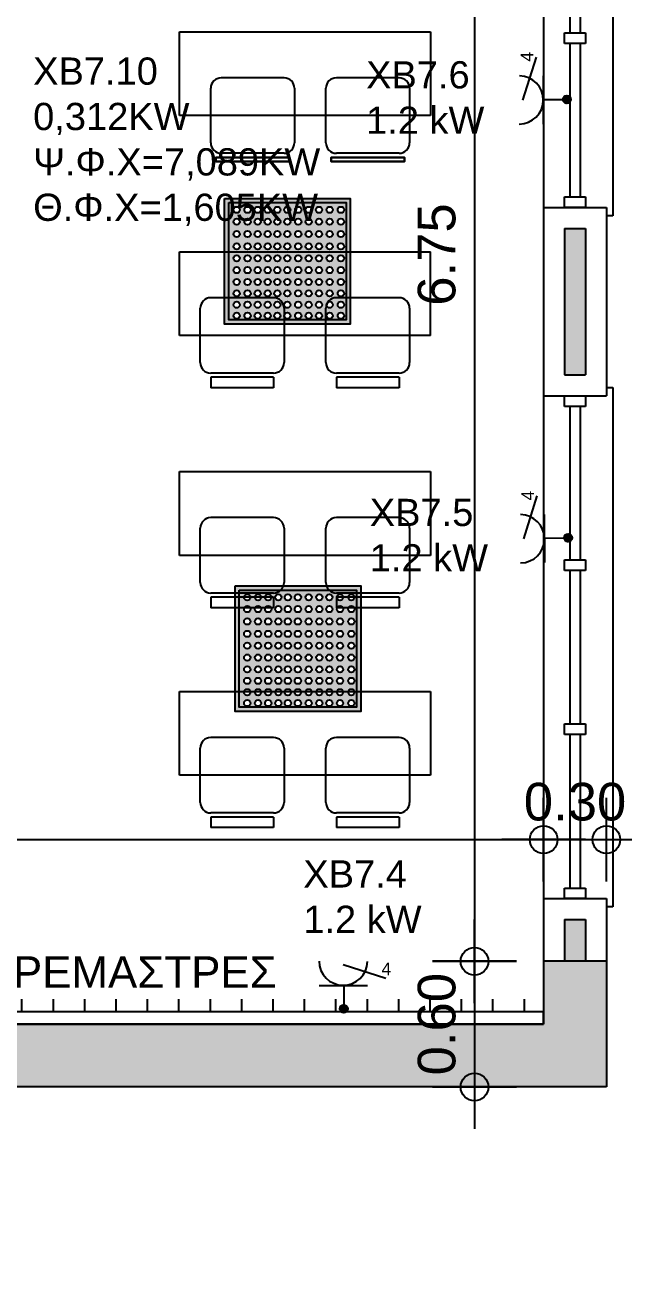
# Model space of a CAD drawing. Header units: metres. Extents: x -11 to 85, y -301 to 135.
# Drawn here: x 45 to 47.86, y -58.82 to -52.82 of the extents above; entities that cross this region are included whole.
import ezdxf

# ---------------------------------------------------------------- set-up
doc = ezdxf.new("R2010")
doc.units = ezdxf.units.M
doc.header["$LTSCALE"] = 0.036
doc.header["$PDMODE"] = 2
for name, color, linetype in [('arxitek borofos', 252, 'Continuous'), ('DIMBLK', 252, 'Continuous'), ('Epipla', 252, 'Continuous'), ('HLEK-SYMBOL', 3, 'Continuous'), ('HLEK_FL001_SYMBOLS', 230, 'Continuous'), ('Parathira', 252, 'Continuous')]:
    doc.layers.add(name, color=color, linetype=linetype)
doc.styles.add('COMU-N', font='arial.ttf')
doc.styles.get("Standard").update_dxf_attribs({"font": 'arial.ttf'})
doc.dimstyles.new('CADWDOT', dxfattribs={"dimscale": 0.1, "dimtxt": 1.8, "dimasz": 0.08, "dimexe": 2, "dimexo": 0, "dimgap": 0.09, "dimtad": 0, "dimrnd": 0.001, "dimzin": 0, "dimdsep": 46, "dimtxsty": 'Standard', "dimblk1": 'ARTDIM', "dimblk2": 'ARTDIM', "dimsah": 1, "dimcen": 0.09, "dimdle": 0.05, "dimse1": 1, "dimse2": 1, "dimadec": 0, "dimazin": 0, "dimtfac": 1, "dimtmove": 0, "dimatfit": 3, "dimldrblk": 'ARTDIM', "dimfxl": 2, "dimtvp": 0.9999, "dimtolj": 1, "dimtzin": 0, "dimarcsym": 0})

# ---------------------------------------------------------------- blocks, each defined once
blk = doc.blocks.new('A$C52D13D70')
at = {"layer": 'Parathira'}
for p, q in [((-0.33, 0.04), (-0.33, -2.44)), ((-0.3, 0.04), (-0.33, 0.04)), ((-0.1, 0), (-0.2, 0)), ((-0.2, 0), (-0.2, -0.05)), ((-0.1, -0.05), (-0.1, 0)), ((0, 0), (0, -2.4)), ((-0.2, -0.05), (-0.1, -0.05)), ((-0.175, -0.05), (-0.175, -0.7833)), ((-0.125, -0.05), (-0.125, -0.7833)), ((-0.1, -0.7833), (-0.2, -0.7833)), ((-0.2, -0.7833), (-0.2, -0.8333)), ((-0.2, -0.8333), (-0.1, -0.8333)), ((-0.175, -0.8333), (-0.175, -1.5667)), ((-0.125, -0.8333), (-0.125, -1.5667)), ((-0.1, -0.8333), (-0.1, -0.7833)), ((-0.1, -1.5667), (-0.2, -1.5667)), ((-0.2, -1.5667), (-0.2, -1.6167)), ((-0.2, -1.6167), (-0.1, -1.6167)), ((-0.175, -1.6167), (-0.175, -2.35)), ((-0.125, -1.6167), (-0.125, -2.35)), ((-0.1, -1.6167), (-0.1, -1.5667)), ((-0.1, -2.35), (-0.2, -2.35)), ((-0.2, -2.35), (-0.2, -2.4)), ((-0.2, -2.4), (-0.1, -2.4)), ((-0.1, -2.4), (-0.1, -2.35)), ((-0.33, -2.44), (-0.3, -2.44))]:
    blk.add_line(p, q, dxfattribs=at)
blk = doc.blocks.new('ARTDIM')
at = {"layer": 'DIMBLK'}
for p, q in [((0, -24.9975), (0, 24.9975)), ((-24.9975, 0), (24.9975, 0))]:
    blk.add_line(p, q, dxfattribs=at)
blk.add_circle((0, 0), 8.25, dxfattribs=at)
blk = doc.blocks.new('*D890')
at = {"layer": 'arxitek borofos', "color": 0, "lineweight": -2}
blk.add_line((40.4317, -56.7118), (47.4657, -56.7118), dxfattribs=at)
at = {"layer": 'Defpoints', "color": 0, "transparency": 16777216}
for p in [(47.4737, -56.7118), (40.4237, -57.593), (47.4737, -57.593)]:
    blk.add_point(p, dxfattribs=at)
at = {"layer": 'arxitek borofos', "color": 0, "lineweight": -2, "xscale": 0.008, "yscale": 0.008, "zscale": 0.008, "rotation": 180}
blk.add_blockref('ARTDIM', (40.4237, -56.7118), dxfattribs=at)
at = {"layer": 'arxitek borofos', "color": 0, "lineweight": -2, "xscale": 0.008, "yscale": 0.008, "zscale": 0.008}
blk.add_blockref('ARTDIM', (47.4737, -56.7118), dxfattribs=at)
at = {"layer": 'arxitek borofos', "color": 0, "insert": (43.9487, -56.5318), "char_height": 0.18, "attachment_point": 5}
blk.add_mtext('\\A1;7.05', dxfattribs=at)
blk = doc.blocks.new('*D891')
at = {"layer": 'arxitek borofos', "color": 0, "lineweight": -2}
blk.add_line((47.4817, -56.7118), (47.7657, -56.7118), dxfattribs=at)
at = {"layer": 'Defpoints', "color": 0, "transparency": 16777216}
for p in [(47.7737, -56.7118), (47.4737, -57.593), (47.7737, -57.593)]:
    blk.add_point(p, dxfattribs=at)
at = {"layer": 'arxitek borofos', "color": 0, "lineweight": -2, "xscale": 0.008, "yscale": 0.008, "zscale": 0.008, "rotation": 180}
blk.add_blockref('ARTDIM', (47.4737, -56.7118), dxfattribs=at)
at = {"layer": 'arxitek borofos', "color": 0, "lineweight": -2, "xscale": 0.008, "yscale": 0.008, "zscale": 0.008}
blk.add_blockref('ARTDIM', (47.7737, -56.7118), dxfattribs=at)
at = {"layer": 'arxitek borofos', "color": 0, "insert": (47.6237, -56.5318), "char_height": 0.18, "attachment_point": 5}
blk.add_mtext('\\A1;0.30', dxfattribs=at)
blk = doc.blocks.new('*D910')
at = {"layer": 'arxitek borofos', "color": 0, "lineweight": -2}
blk.add_line((47.1437, -50.551), (47.1437, -57.285), dxfattribs=at)
at = {"layer": 'Defpoints', "color": 0, "transparency": 16777216}
for p in [(47.4855, -50.543), (47.1437, -57.293), (47.4855, -57.293)]:
    blk.add_point(p, dxfattribs=at)
at = {"layer": 'arxitek borofos', "color": 0, "lineweight": -2, "xscale": 0.008, "yscale": 0.008, "zscale": 0.008}
for p, rotation in [((47.1437, -50.543), 90), ((47.1437, -57.293), 270)]:
    blk.add_blockref('ARTDIM', p, dxfattribs=dict(at, rotation=rotation))
at = {"layer": 'arxitek borofos', "color": 0, "insert": (46.9637, -53.918), "char_height": 0.18, "attachment_point": 5, "rotation": 90}
blk.add_mtext('\\A1;6.75', dxfattribs=at)
blk = doc.blocks.new('*D911')
at = {"layer": 'arxitek borofos', "color": 0, "lineweight": -2}
blk.add_line((47.1437, -57.301), (47.1437, -57.885), dxfattribs=at)
at = {"layer": 'Defpoints', "color": 0, "transparency": 16777216}
for p in [(47.4855, -57.293), (47.1437, -57.893), (47.4855, -57.893)]:
    blk.add_point(p, dxfattribs=at)
at = {"layer": 'arxitek borofos', "color": 0, "lineweight": -2, "xscale": 0.008, "yscale": 0.008, "zscale": 0.008}
for p, rotation in [((47.1437, -57.293), 90), ((47.1437, -57.893), 270)]:
    blk.add_blockref('ARTDIM', p, dxfattribs=dict(at, rotation=rotation))
at = {"layer": 'arxitek borofos', "color": 0, "insert": (46.9637, -57.593), "char_height": 0.18, "attachment_point": 5, "rotation": 90}
blk.add_mtext('\\A1;0.60', dxfattribs=at)
blk = doc.blocks.new('*D963')
at = {"layer": 'arxitek borofos', "color": 0, "lineweight": -2}
blk.add_line((40.1317, -61.2493), (47.7657, -61.2493), dxfattribs=at)
at = {"layer": 'Defpoints', "color": 0, "transparency": 16777216}
for p in [(40.1237, -57.893), (47.7737, -57.893), (47.7737, -61.2493)]:
    blk.add_point(p, dxfattribs=at)
at = {"layer": 'arxitek borofos', "color": 0, "lineweight": -2, "xscale": 0.008, "yscale": 0.008, "zscale": 0.008, "rotation": 180}
blk.add_blockref('ARTDIM', (40.1237, -61.2493), dxfattribs=at)
at = {"layer": 'arxitek borofos', "color": 0, "lineweight": -2, "xscale": 0.008, "yscale": 0.008, "zscale": 0.008}
blk.add_blockref('ARTDIM', (47.7737, -61.2493), dxfattribs=at)
at = {"layer": 'arxitek borofos', "color": 0, "insert": (43.9487, -61.0693), "char_height": 0.18, "attachment_point": 5}
blk.add_mtext('\\A1;7.65', dxfattribs=at)
blk = doc.blocks.new('A$C46BB3189')
at = {"layer": 'Epipla'}
for p, q in [((0.0918, 0.0592), (0.0918, 0.1192)), ((0.2418, 0.0592), (0.2418, 0.1192)), ((0.3918, 0.0592), (0.3918, 0.1192)), ((0.5418, 0.0592), (0.5418, 0.1192)), ((0.6918, 0.0592), (0.6918, 0.1192)), ((0.8418, 0.0592), (0.8418, 0.1192)), ((0.9918, 0.0592), (0.9918, 0.1192)), ((1.1418, 0.0592), (1.1418, 0.1192)), ((1.2918, 0.0592), (1.2918, 0.1192)), ((1.4418, 0.0592), (1.4418, 0.1192)), ((1.5918, 0.0592), (1.5918, 0.1192)), ((1.7418, 0.0592), (1.7418, 0.1192)), ((1.8918, 0.0592), (1.8918, 0.1192)), ((2.0418, 0.0592), (2.0418, 0.1192)), ((2.1918, 0.0592), (2.1918, 0.1192)), ((2.3418, 0.0592), (2.3418, 0.1192)), ((2.4918, 0.0592), (2.4918, 0.1192)), ((2.6418, 0.0592), (2.6418, 0.1192)), ((2.7918, 0.0592), (2.7918, 0.1192)), ((2.9418, 0.0592), (2.9418, 0.1192)), ((0, 0), (0, 0.0592)), ((0, 0.0592), (3.0983, 0.0592)), ((3.0983, 0), (0, 0)), ((3.0983, 0.0592), (3.0983, 0))]:
    blk.add_line(p, q, dxfattribs=at)
blk = doc.blocks.new('gJ6_a14')
at = {"linetype": 'Continuous'}
for p, q in [((-0.1176, 0.1119), (0.113, 0.1119)), ((0, 0.1119), (0, 0))]:
    blk.add_line(p, q, dxfattribs=at)
blk.add_arc((-0.0023, 0.2279), 0.1153, 180, 358.95657, dxfattribs=at)
blk = doc.blocks.new('*X1779')
at = {"color": 0}
for p, q in [((15.598, 2.587), (15.737, 2.727)), ((15.598, 2.622), (15.702, 2.727)), ((15.605, 2.559), (15.765, 2.719)), ((15.617, 2.536), (15.789, 2.707)), ((15.633, 2.516), (15.808, 2.691)), ((15.649, 2.691), (15.658, 2.7)), ((15.662, 2.705), (15.671, 2.714)), ((15.676, 2.718), (15.678, 2.721)), ((15.68, 2.687), (15.689, 2.696)), ((15.693, 2.7), (15.702, 2.709)), ((15.707, 2.714), (15.715, 2.722)), ((15.711, 2.683), (15.72, 2.691)), ((15.72, 2.727), (15.721, 2.728)), ((15.724, 2.696), (15.733, 2.705)), ((15.738, 2.709), (15.746, 2.718)), ((15.751, 2.722), (15.752, 2.724)), ((15.755, 2.691), (15.764, 2.7)), ((15.768, 2.705), (15.777, 2.714)), ((15.786, 2.687), (15.795, 2.696)), ((15.601, 2.607), (15.609, 2.616)), ((15.604, 2.646), (15.605, 2.647)), ((15.605, 2.577), (15.614, 2.585)), ((15.609, 2.652), (15.618, 2.66)), ((15.611, 2.547), (15.618, 2.554)), ((15.614, 2.621), (15.623, 2.63)), ((15.618, 2.59), (15.627, 2.599)), ((15.623, 2.665), (15.631, 2.674)), ((15.623, 2.559), (15.631, 2.568)), ((15.627, 2.634), (15.636, 2.643)), ((15.627, 2.528), (15.636, 2.537)), ((15.631, 2.603), (15.64, 2.612)), ((15.636, 2.678), (15.645, 2.687)), ((15.636, 2.572), (15.645, 2.581)), ((15.64, 2.647), (15.649, 2.656)), ((15.64, 2.541), (15.649, 2.55)), ((15.645, 2.616), (15.654, 2.625)), ((15.645, 2.51), (15.654, 2.519)), ((15.649, 2.585), (15.658, 2.594)), ((15.653, 2.501), (15.824, 2.672)), ((15.654, 2.66), (15.662, 2.669)), ((15.654, 2.554), (15.662, 2.563)), ((15.658, 2.63), (15.667, 2.638)), ((15.658, 2.523), (15.667, 2.532)), ((15.662, 2.599), (15.671, 2.607)), ((15.664, 2.494), (15.671, 2.501)), ((15.667, 2.674), (15.676, 2.683)), ((15.667, 2.568), (15.676, 2.577)), ((15.671, 2.643), (15.68, 2.652)), ((15.671, 2.537), (15.68, 2.546)), ((15.676, 2.489), (15.836, 2.648)), ((15.676, 2.612), (15.685, 2.621)), ((15.676, 2.506), (15.685, 2.515)), ((15.68, 2.581), (15.689, 2.59)), ((15.685, 2.656), (15.693, 2.665)), ((15.685, 2.55), (15.693, 2.559)), ((15.689, 2.625), (15.698, 2.634)), ((15.689, 2.519), (15.698, 2.528)), ((15.693, 2.594), (15.702, 2.603)), ((15.693, 2.488), (15.702, 2.497)), ((15.698, 2.669), (15.707, 2.678)), ((15.698, 2.563), (15.707, 2.572)), ((15.702, 2.638), (15.711, 2.647)), ((15.702, 2.532), (15.711, 2.541)), ((15.705, 2.482), (15.843, 2.62)), ((15.707, 2.607), (15.715, 2.616)), ((15.707, 2.501), (15.715, 2.51)), ((15.711, 2.577), (15.72, 2.585)), ((15.715, 2.652), (15.724, 2.66)), ((15.715, 2.546), (15.724, 2.554)), ((15.72, 2.621), (15.729, 2.63)), ((15.72, 2.515), (15.729, 2.523)), ((15.724, 2.59), (15.733, 2.599)), ((15.724, 2.484), (15.733, 2.493)), ((15.729, 2.665), (15.738, 2.674)), ((15.729, 2.559), (15.738, 2.568)), ((15.733, 2.634), (15.742, 2.643)), ((15.733, 2.528), (15.742, 2.537)), ((15.738, 2.603), (15.746, 2.612)), ((15.738, 2.497), (15.746, 2.506)), ((15.741, 2.482), (15.842, 2.584)), ((15.742, 2.678), (15.751, 2.687)), ((15.742, 2.572), (15.751, 2.581)), ((15.746, 2.647), (15.755, 2.656)), ((15.746, 2.541), (15.755, 2.55)), ((15.751, 2.616), (15.76, 2.625)), ((15.751, 2.51), (15.76, 2.519)), ((15.755, 2.585), (15.764, 2.594)), ((15.76, 2.66), (15.768, 2.669)), ((15.76, 2.554), (15.768, 2.563)), ((15.764, 2.63), (15.773, 2.638)), ((15.764, 2.523), (15.773, 2.532)), ((15.768, 2.599), (15.777, 2.607)), ((15.768, 2.493), (15.777, 2.501)), ((15.773, 2.674), (15.782, 2.683)), ((15.773, 2.568), (15.782, 2.577)), ((15.777, 2.643), (15.786, 2.652)), ((15.777, 2.537), (15.786, 2.546)), ((15.782, 2.612), (15.791, 2.621)), ((15.782, 2.506), (15.791, 2.515)), ((15.786, 2.581), (15.795, 2.59)), ((15.791, 2.656), (15.799, 2.665)), ((15.791, 2.55), (15.799, 2.559)), ((15.795, 2.625), (15.804, 2.634)), ((15.795, 2.519), (15.804, 2.528)), ((15.799, 2.594), (15.808, 2.603)), ((15.804, 2.669), (15.813, 2.678)), ((15.804, 2.563), (15.813, 2.572)), ((15.808, 2.638), (15.817, 2.647)), ((15.808, 2.532), (15.817, 2.541)), ((15.813, 2.607), (15.822, 2.616)), ((15.817, 2.577), (15.826, 2.585)), ((15.822, 2.652), (15.83, 2.66)), ((15.822, 2.546), (15.83, 2.554)), ((15.826, 2.621), (15.835, 2.63)), ((15.83, 2.59), (15.839, 2.599)), ((15.835, 2.559), (15.835, 2.56)), ((15.839, 2.634), (15.84, 2.635)), ((15.844, 2.603), (15.844, 2.603))]:
    blk.add_line(p, q, dxfattribs=at)
blk = doc.blocks.new('GJ6_A78')
at = {"layer": 'HLEK-SYMBOL', "color": 0, "linetype": 'Continuous'}
blk.add_circle((0, 0), 0.0989, dxfattribs=at)
at = {"layer": 'HLEK-SYMBOL', "color": 0, "xscale": 0.8, "yscale": 0.8, "zscale": 0.8}
blk.add_blockref('*X1779', (-12.576, -2.084), dxfattribs=at)
blk = doc.blocks.new('priza')
at = {"layer": 'HLEK_FL001_SYMBOLS', "rotation": 180}
blk.add_blockref('gJ6_a14', (87.4, -100.4952), dxfattribs=at)
at = {"layer": 'HLEK_FL001_SYMBOLS', "xscale": 0.1951472641207488, "yscale": 0.1951472641207488, "zscale": 0.1951472641207488}
blk.add_blockref('GJ6_A78', (87.4, -100.4953), dxfattribs=at)
blk = doc.blocks.new('priza tetrapli')
at = {"layer": 'HLEK_FL001_SYMBOLS', "ltscale": 5}
blk.add_line((444.1264, -18.901), (444.3314, -18.9664), dxfattribs=at)
at = {"layer": 'HLEK_FL001_SYMBOLS', "rotation": 180}
blk.add_blockref('priza', (531.5297, -119.6074), dxfattribs=at)
at = {"layer": 'HLEK_FL001_SYMBOLS', "ltscale": 5}
blk.add_text('4', height=0.06, dxfattribs=at).set_placement((444.3099, -18.9515))
blk = doc.blocks.new('led 46W tetragono')
at = {"layer": 'HLEK_FL001_SYMBOLS'}
h = blk.add_hatch(color=256, dxfattribs=at)
h.dxf.hatch_style = 1
h.paths.add_polyline_path([(104.7283, -8.1225), (104.7283, -8.7225), (105.3283, -8.7225), (105.3283, -8.1225)])
h.paths.add_polyline_path([(105.3083, -8.1425), (105.3083, -8.7025), (104.7483, -8.7025), (104.7483, -8.1425)], flags=16)
h.paths.add_polyline_path([(104.9493, -8.1771, -1), (104.9193, -8.1771, -1)], flags=0)
h.paths.add_polyline_path([(104.9954, -8.1771, -1), (104.9654, -8.1771, -1)], flags=0)
h.paths.add_polyline_path([(104.9014, -8.1771, -1), (104.8714, -8.1771, -1)], flags=0)
h.paths.add_polyline_path([(105.0432, -8.1771, -1), (105.0133, -8.1771, -1)], flags=0)
h.paths.add_polyline_path([(104.9493, -8.2338, -1), (104.9193, -8.2338, -1)], flags=0)
h.paths.add_polyline_path([(104.9954, -8.2338, -1), (104.9654, -8.2338, -1)], flags=0)
h.paths.add_polyline_path([(104.9014, -8.2338, -1), (104.8714, -8.2338, -1)], flags=0)
h.paths.add_polyline_path([(104.8526, -8.1771, -1), (104.8227, -8.1771, -1)], flags=0)
h.paths.add_polyline_path([(105.0432, -8.2338, -1), (105.0133, -8.2338, -1)], flags=0)
h.paths.add_polyline_path([(105.0946, -8.1771, -1), (105.0647, -8.1771, -1)], flags=0)
h.paths.add_polyline_path([(104.8526, -8.2338, -1), (104.8227, -8.2338, -1)], flags=0)
h.paths.add_polyline_path([(105.0946, -8.2338, -1), (105.0647, -8.2338, -1)], flags=0)
h.paths.add_polyline_path([(104.9493, -8.2927, -1), (104.9193, -8.2927, -1)], flags=0)
h.paths.add_polyline_path([(104.9954, -8.2927, -1), (104.9654, -8.2927, -1)], flags=0)
h.paths.add_polyline_path([(104.8012, -8.1771, -1), (104.7713, -8.1771, -1)], flags=0)
h.paths.add_polyline_path([(104.9014, -8.2927, -1), (104.8714, -8.2927, -1)], flags=0)
h.paths.add_polyline_path([(105.0432, -8.2927, -1), (105.0133, -8.2927, -1)], flags=0)
h.paths.add_polyline_path([(105.1452, -8.1771, -1), (105.1152, -8.1771, -1)], flags=0)
h.paths.add_polyline_path([(104.8012, -8.2338, -1), (104.7713, -8.2338, -1)], flags=0)
h.paths.add_polyline_path([(104.8526, -8.2927, -1), (104.8227, -8.2927, -1)], flags=0)
h.paths.add_polyline_path([(105.1452, -8.2338, -1), (105.1152, -8.2338, -1)], flags=0)
h.paths.add_polyline_path([(105.0946, -8.2927, -1), (105.0647, -8.2927, -1)], flags=0)
h.paths.add_polyline_path([(104.9493, -8.3517, -1), (104.9193, -8.3517, -1)], flags=0)
h.paths.add_polyline_path([(104.9954, -8.3517, -1), (104.9654, -8.3517, -1)], flags=0)
h.paths.add_polyline_path([(105.1939, -8.1771, -1), (105.164, -8.1771, -1)], flags=0)
h.paths.add_polyline_path([(104.9014, -8.3517, -1), (104.8714, -8.3517, -1)], flags=0)
h.paths.add_polyline_path([(105.0432, -8.3517, -1), (105.0133, -8.3517, -1)], flags=0)
h.paths.add_polyline_path([(104.8012, -8.2927, -1), (104.7713, -8.2927, -1)], flags=0)
h.paths.add_polyline_path([(105.1452, -8.2927, -1), (105.1152, -8.2927, -1)], flags=0)
h.paths.add_polyline_path([(105.1939, -8.2338, -1), (105.164, -8.2338, -1)], flags=0)
h.paths.add_polyline_path([(104.8526, -8.3517, -1), (104.8227, -8.3517, -1)], flags=0)
h.paths.add_polyline_path([(105.0946, -8.3517, -1), (105.0647, -8.3517, -1)], flags=0)
h.paths.add_polyline_path([(105.1939, -8.2927, -1), (105.164, -8.2927, -1)], flags=0)
h.paths.add_polyline_path([(105.2445, -8.1771, -1), (105.2145, -8.1771, -1)], flags=0)
h.paths.add_polyline_path([(104.8012, -8.3517, -1), (104.7713, -8.3517, -1)], flags=0)
h.paths.add_polyline_path([(104.9493, -8.4083, -1), (104.9193, -8.4083, -1)], flags=0)
h.paths.add_polyline_path([(104.9954, -8.4083, -1), (104.9654, -8.4083, -1)], flags=0)
h.paths.add_polyline_path([(105.1452, -8.3517, -1), (105.1152, -8.3517, -1)], flags=0)
h.paths.add_polyline_path([(104.9014, -8.4083, -1), (104.8714, -8.4083, -1)], flags=0)
h.paths.add_polyline_path([(105.0432, -8.4083, -1), (105.0133, -8.4083, -1)], flags=0)
h.paths.add_polyline_path([(105.2445, -8.2338, -1), (105.2145, -8.2338, -1)], flags=0)
h.paths.add_polyline_path([(104.8526, -8.4083, -1), (104.8227, -8.4083, -1)], flags=0)
h.paths.add_polyline_path([(105.0946, -8.4083, -1), (105.0647, -8.4083, -1)], flags=0)
h.paths.add_polyline_path([(105.1939, -8.3517, -1), (105.164, -8.3517, -1)], flags=0)
h.paths.add_polyline_path([(105.2445, -8.2927, -1), (105.2145, -8.2927, -1)], flags=0)
h.paths.add_polyline_path([(104.8012, -8.4083, -1), (104.7713, -8.4083, -1)], flags=0)
h.paths.add_polyline_path([(105.1452, -8.4083, -1), (105.1152, -8.4083, -1)], flags=0)
h.paths.add_polyline_path([(105.2985, -8.1771, -1), (105.2686, -8.1771, -1)], flags=0)
h.paths.add_polyline_path([(104.9493, -8.465, -1), (104.9193, -8.465, -1)], flags=0)
h.paths.add_polyline_path([(104.9954, -8.465, -1), (104.9654, -8.465, -1)], flags=0)
h.paths.add_polyline_path([(104.9014, -8.465, -1), (104.8714, -8.465, -1)], flags=0)
h.paths.add_polyline_path([(105.0432, -8.465, -1), (105.0133, -8.465, -1)], flags=0)
h.paths.add_polyline_path([(105.2985, -8.2338, -1), (105.2686, -8.2338, -1)], flags=0)
h.paths.add_polyline_path([(105.2445, -8.3517, -1), (105.2145, -8.3517, -1)], flags=0)
h.paths.add_polyline_path([(104.8526, -8.465, -1), (104.8227, -8.465, -1)], flags=0)
h.paths.add_polyline_path([(105.1939, -8.4083, -1), (105.164, -8.4083, -1)], flags=0)
h.paths.add_polyline_path([(105.0946, -8.465, -1), (105.0647, -8.465, -1)], flags=0)
h.paths.add_polyline_path([(105.2985, -8.2927, -1), (105.2686, -8.2927, -1)], flags=0)
h.paths.add_polyline_path([(104.8012, -8.465, -1), (104.7713, -8.465, -1)], flags=0)
h.paths.add_polyline_path([(105.1452, -8.465, -1), (105.1152, -8.465, -1)], flags=0)
h.paths.add_polyline_path([(105.2445, -8.4083, -1), (105.2145, -8.4083, -1)], flags=0)
h.paths.add_polyline_path([(104.9493, -8.5217, -1), (104.9193, -8.5217, -1)], flags=0)
h.paths.add_polyline_path([(104.9954, -8.5217, -1), (104.9654, -8.5217, -1)], flags=0)
h.paths.add_polyline_path([(105.2985, -8.3517, -1), (105.2686, -8.3517, -1)], flags=0)
h.paths.add_polyline_path([(104.9014, -8.5217, -1), (104.8714, -8.5217, -1)], flags=0)
h.paths.add_polyline_path([(105.0432, -8.5217, -1), (105.0133, -8.5217, -1)], flags=0)
h.paths.add_polyline_path([(105.1939, -8.465, -1), (105.164, -8.465, -1)], flags=0)
h.paths.add_polyline_path([(104.8526, -8.5217, -1), (104.8227, -8.5217, -1)], flags=0)
h.paths.add_polyline_path([(105.0946, -8.5217, -1), (105.0647, -8.5217, -1)], flags=0)
h.paths.add_polyline_path([(104.8012, -8.5217, -1), (104.7713, -8.5217, -1)], flags=0)
h.paths.add_polyline_path([(105.1452, -8.5217, -1), (105.1152, -8.5217, -1)], flags=0)
h.paths.add_polyline_path([(105.2985, -8.4083, -1), (105.2686, -8.4083, -1)], flags=0)
h.paths.add_polyline_path([(105.2445, -8.465, -1), (105.2145, -8.465, -1)], flags=0)
h.paths.add_polyline_path([(104.9493, -8.5761, -1), (104.9193, -8.5761, -1)], flags=0)
h.paths.add_polyline_path([(104.9954, -8.5761, -1), (104.9654, -8.5761, -1)], flags=0)
h.paths.add_polyline_path([(105.1939, -8.5217, -1), (105.164, -8.5217, -1)], flags=0)
h.paths.add_polyline_path([(104.9014, -8.5761, -1), (104.8714, -8.5761, -1)], flags=0)
h.paths.add_polyline_path([(105.0432, -8.5761, -1), (105.0133, -8.5761, -1)], flags=0)
h.paths.add_polyline_path([(104.8526, -8.5761, -1), (104.8227, -8.5761, -1)], flags=0)
h.paths.add_polyline_path([(105.0946, -8.5761, -1), (105.0647, -8.5761, -1)], flags=0)
h.paths.add_polyline_path([(105.2985, -8.465, -1), (105.2686, -8.465, -1)], flags=0)
h.paths.add_polyline_path([(104.8012, -8.5761, -1), (104.7713, -8.5761, -1)], flags=0)
h.paths.add_polyline_path([(105.2445, -8.5217, -1), (105.2145, -8.5217, -1)], flags=0)
h.paths.add_polyline_path([(105.1452, -8.5761, -1), (105.1152, -8.5761, -1)], flags=0)
h.paths.add_polyline_path([(105.1939, -8.5761, -1), (105.164, -8.5761, -1)], flags=0)
h.paths.add_polyline_path([(104.9493, -8.6305, -1), (104.9193, -8.6305, -1)], flags=0)
h.paths.add_polyline_path([(104.9954, -8.6305, -1), (104.9654, -8.6305, -1)], flags=0)
h.paths.add_polyline_path([(104.9014, -8.6305, -1), (104.8714, -8.6305, -1)], flags=0)
h.paths.add_polyline_path([(105.0432, -8.6305, -1), (105.0133, -8.6305, -1)], flags=0)
h.paths.add_polyline_path([(105.2985, -8.5217, -1), (105.2686, -8.5217, -1)], flags=0)
h.paths.add_polyline_path([(104.8526, -8.6305, -1), (104.8227, -8.6305, -1)], flags=0)
h.paths.add_polyline_path([(105.0946, -8.6305, -1), (105.0647, -8.6305, -1)], flags=0)
h.paths.add_polyline_path([(105.2445, -8.5761, -1), (105.2145, -8.5761, -1)], flags=0)
h.paths.add_polyline_path([(104.8012, -8.6305, -1), (104.7713, -8.6305, -1)], flags=0)
h.paths.add_polyline_path([(105.1452, -8.6305, -1), (105.1152, -8.6305, -1)], flags=0)
h.paths.add_polyline_path([(105.1939, -8.6305, -1), (105.164, -8.6305, -1)], flags=0)
h.paths.add_polyline_path([(104.9493, -8.6826, -1), (104.9193, -8.6826, -1)], flags=0)
h.paths.add_polyline_path([(104.9954, -8.6826, -1), (104.9654, -8.6826, -1)], flags=0)
h.paths.add_polyline_path([(105.2985, -8.5761, -1), (105.2686, -8.5761, -1)], flags=0)
h.paths.add_polyline_path([(104.9014, -8.6826, -1), (104.8714, -8.6826, -1)], flags=0)
h.paths.add_polyline_path([(105.0432, -8.6826, -1), (105.0133, -8.6826, -1)], flags=0)
h.paths.add_polyline_path([(104.8526, -8.6826, -1), (104.8227, -8.6826, -1)], flags=0)
h.paths.add_polyline_path([(105.0946, -8.6826, -1), (105.0647, -8.6826, -1)], flags=0)
h.paths.add_polyline_path([(105.2445, -8.6305, -1), (105.2145, -8.6305, -1)], flags=0)
h.paths.add_polyline_path([(104.8012, -8.6826, -1), (104.7713, -8.6826, -1)], flags=0)
h.paths.add_polyline_path([(105.1452, -8.6826, -1), (105.1152, -8.6826, -1)], flags=0)
h.paths.add_polyline_path([(105.1939, -8.6826, -1), (105.164, -8.6826, -1)], flags=0)
h.paths.add_polyline_path([(105.2985, -8.6305, -1), (105.2686, -8.6305, -1)], flags=0)
h.paths.add_polyline_path([(105.2445, -8.6826, -1), (105.2145, -8.6826, -1)], flags=0)
h.paths.add_polyline_path([(105.2985, -8.6826, -1), (105.2686, -8.6826, -1)], flags=0)
h = blk.add_hatch(color=181, dxfattribs=at)
h.dxf.hatch_style = 1
h.paths.add_polyline_path([(104.7483, -8.1425), (104.7483, -8.7025), (105.3083, -8.7025), (105.3083, -8.1425)])
h.paths.add_polyline_path([(104.9954, -8.3517, -1), (104.9654, -8.3517, -1)], flags=16)
h.paths.add_polyline_path([(105.0432, -8.3517, -1), (105.0133, -8.3517, -1)], flags=16)
h.paths.add_polyline_path([(104.9654, -8.2927, -1), (104.9954, -8.2927, -1)], flags=16)
h.paths.add_polyline_path([(105.0133, -8.2927, -1), (105.0432, -8.2927, -1)], flags=16)
h.paths.add_polyline_path([(104.9493, -8.3517, -1), (104.9193, -8.3517, -1)], flags=16)
h.paths.add_polyline_path([(104.9193, -8.2927, -1), (104.9493, -8.2927, -1)], flags=16)
h.paths.add_polyline_path([(105.0946, -8.3517, -1), (105.0647, -8.3517, -1)], flags=16)
h.paths.add_polyline_path([(105.0647, -8.2927, -1), (105.0946, -8.2927, -1)], flags=16)
h.paths.add_polyline_path([(104.9954, -8.4083, -1), (104.9654, -8.4083, -1)], flags=16)
h.paths.add_polyline_path([(105.0432, -8.4083, -1), (105.0133, -8.4083, -1)], flags=16)
h.paths.add_polyline_path([(104.9654, -8.2338, -1), (104.9954, -8.2338, -1)], flags=16)
h.paths.add_polyline_path([(105.0133, -8.2338, -1), (105.0432, -8.2338, -1)], flags=16)
h.paths.add_polyline_path([(104.9493, -8.4083, -1), (104.9193, -8.4083, -1)], flags=16)
h.paths.add_polyline_path([(105.0946, -8.4083, -1), (105.0647, -8.4083, -1)], flags=16)
h.paths.add_polyline_path([(104.9193, -8.2338, -1), (104.9493, -8.2338, -1)], flags=16)
h.paths.add_polyline_path([(105.0647, -8.2338, -1), (105.0946, -8.2338, -1)], flags=16)
h.paths.add_polyline_path([(104.9014, -8.3517, -1), (104.8714, -8.3517, -1)], flags=16)
h.paths.add_polyline_path([(104.8714, -8.2927, -1), (104.9014, -8.2927, -1)], flags=16)
h.paths.add_polyline_path([(105.1452, -8.3517, -1), (105.1152, -8.3517, -1)], flags=16)
h.paths.add_polyline_path([(105.1152, -8.2927, -1), (105.1452, -8.2927, -1)], flags=16)
h.paths.add_polyline_path([(104.9954, -8.465, -1), (104.9654, -8.465, -1)], flags=16)
h.paths.add_polyline_path([(105.0432, -8.465, -1), (105.0133, -8.465, -1)], flags=16)
h.paths.add_polyline_path([(104.9014, -8.4083, -1), (104.8714, -8.4083, -1)], flags=16)
h.paths.add_polyline_path([(104.8714, -8.2338, -1), (104.9014, -8.2338, -1)], flags=16)
h.paths.add_polyline_path([(104.9654, -8.1771, -1), (104.9954, -8.1771, -1)], flags=16)
h.paths.add_polyline_path([(105.0133, -8.1771, -1), (105.0432, -8.1771, -1)], flags=16)
h.paths.add_polyline_path([(105.1452, -8.4083, -1), (105.1152, -8.4083, -1)], flags=16)
h.paths.add_polyline_path([(104.9493, -8.465, -1), (104.9193, -8.465, -1)], flags=16)
h.paths.add_polyline_path([(105.1152, -8.2338, -1), (105.1452, -8.2338, -1)], flags=16)
h.paths.add_polyline_path([(105.0946, -8.465, -1), (105.0647, -8.465, -1)], flags=16)
h.paths.add_polyline_path([(104.9193, -8.1771, -1), (104.9493, -8.1771, -1)], flags=16)
h.paths.add_polyline_path([(105.0647, -8.1771, -1), (105.0946, -8.1771, -1)], flags=16)
h.paths.add_polyline_path([(104.8526, -8.3517, -1), (104.8227, -8.3517, -1)], flags=16)
h.paths.add_polyline_path([(104.8227, -8.2927, -1), (104.8526, -8.2927, -1)], flags=16)
h.paths.add_polyline_path([(105.1939, -8.3517, -1), (105.164, -8.3517, -1)], flags=16)
h.paths.add_polyline_path([(105.164, -8.2927, -1), (105.1939, -8.2927, -1)], flags=16)
h.paths.add_polyline_path([(104.9014, -8.465, -1), (104.8714, -8.465, -1)], flags=16)
h.paths.add_polyline_path([(104.8526, -8.4083, -1), (104.8227, -8.4083, -1)], flags=16)
h.paths.add_polyline_path([(105.1452, -8.465, -1), (105.1152, -8.465, -1)], flags=16)
h.paths.add_polyline_path([(104.8714, -8.1771, -1), (104.9014, -8.1771, -1)], flags=16)
h.paths.add_polyline_path([(104.8227, -8.2338, -1), (104.8526, -8.2338, -1)], flags=16)
h.paths.add_polyline_path([(105.1939, -8.4083, -1), (105.164, -8.4083, -1)], flags=16)
h.paths.add_polyline_path([(105.1152, -8.1771, -1), (105.1452, -8.1771, -1)], flags=16)
h.paths.add_polyline_path([(104.9954, -8.5217, -1), (104.9654, -8.5217, -1)], flags=16)
h.paths.add_polyline_path([(105.0432, -8.5217, -1), (105.0133, -8.5217, -1)], flags=16)
h.paths.add_polyline_path([(105.164, -8.2338, -1), (105.1939, -8.2338, -1)], flags=16)
h.paths.add_polyline_path([(104.9493, -8.5217, -1), (104.9193, -8.5217, -1)], flags=16)
h.paths.add_polyline_path([(105.0946, -8.5217, -1), (105.0647, -8.5217, -1)], flags=16)
h.paths.add_polyline_path([(104.8526, -8.465, -1), (104.8227, -8.465, -1)], flags=16)
h.paths.add_polyline_path([(104.8012, -8.3517, -1), (104.7713, -8.3517, -1)], flags=16)
h.paths.add_polyline_path([(104.7713, -8.2927, -1), (104.8012, -8.2927, -1)], flags=16)
h.paths.add_polyline_path([(104.8227, -8.1771, -1), (104.8526, -8.1771, -1)], flags=16)
h.paths.add_polyline_path([(105.1939, -8.465, -1), (105.164, -8.465, -1)], flags=16)
h.paths.add_polyline_path([(105.2445, -8.3517, -1), (105.2145, -8.3517, -1)], flags=16)
h.paths.add_polyline_path([(104.9014, -8.5217, -1), (104.8714, -8.5217, -1)], flags=16)
h.paths.add_polyline_path([(105.2145, -8.2927, -1), (105.2445, -8.2927, -1)], flags=16)
h.paths.add_polyline_path([(105.164, -8.1771, -1), (105.1939, -8.1771, -1)], flags=16)
h.paths.add_polyline_path([(104.8012, -8.4083, -1), (104.7713, -8.4083, -1)], flags=16)
h.paths.add_polyline_path([(105.1452, -8.5217, -1), (105.1152, -8.5217, -1)], flags=16)
h.paths.add_polyline_path([(104.7713, -8.2338, -1), (104.8012, -8.2338, -1)], flags=16)
h.paths.add_polyline_path([(105.2445, -8.4083, -1), (105.2145, -8.4083, -1)], flags=16)
h.paths.add_polyline_path([(105.2145, -8.2338, -1), (105.2445, -8.2338, -1)], flags=16)
h.paths.add_polyline_path([(104.9954, -8.5761, -1), (104.9654, -8.5761, -1)], flags=16)
h.paths.add_polyline_path([(105.0432, -8.5761, -1), (105.0133, -8.5761, -1)], flags=16)
h.paths.add_polyline_path([(104.8526, -8.5217, -1), (104.8227, -8.5217, -1)], flags=16)
h.paths.add_polyline_path([(104.8012, -8.465, -1), (104.7713, -8.465, -1)], flags=16)
h.paths.add_polyline_path([(104.9493, -8.5761, -1), (104.9193, -8.5761, -1)], flags=16)
h.paths.add_polyline_path([(105.0946, -8.5761, -1), (105.0647, -8.5761, -1)], flags=16)
h.paths.add_polyline_path([(105.1939, -8.5217, -1), (105.164, -8.5217, -1)], flags=16)
h.paths.add_polyline_path([(104.7713, -8.1771, -1), (104.8012, -8.1771, -1)], flags=16)
h.paths.add_polyline_path([(105.2445, -8.465, -1), (105.2145, -8.465, -1)], flags=16)
h.paths.add_polyline_path([(105.2145, -8.1771, -1), (105.2445, -8.1771, -1)], flags=16)
h.paths.add_polyline_path([(104.9014, -8.5761, -1), (104.8714, -8.5761, -1)], flags=16)
h.paths.add_polyline_path([(105.1452, -8.5761, -1), (105.1152, -8.5761, -1)], flags=16)
h.paths.add_polyline_path([(105.2985, -8.3517, -1), (105.2686, -8.3517, -1)], flags=16)
h.paths.add_polyline_path([(105.2686, -8.2927, -1), (105.2985, -8.2927, -1)], flags=16)
h.paths.add_polyline_path([(105.2985, -8.4083, -1), (105.2686, -8.4083, -1)], flags=16)
h.paths.add_polyline_path([(104.8012, -8.5217, -1), (104.7713, -8.5217, -1)], flags=16)
h.paths.add_polyline_path([(105.2686, -8.2338, -1), (105.2985, -8.2338, -1)], flags=16)
h.paths.add_polyline_path([(105.2445, -8.5217, -1), (105.2145, -8.5217, -1)], flags=16)
h.paths.add_polyline_path([(104.8526, -8.5761, -1), (104.8227, -8.5761, -1)], flags=16)
h.paths.add_polyline_path([(104.9954, -8.6305, -1), (104.9654, -8.6305, -1)], flags=16)
h.paths.add_polyline_path([(105.1939, -8.5761, -1), (105.164, -8.5761, -1)], flags=16)
h.paths.add_polyline_path([(105.0432, -8.6305, -1), (105.0133, -8.6305, -1)], flags=16)
h.paths.add_polyline_path([(104.9493, -8.6305, -1), (104.9193, -8.6305, -1)], flags=16)
h.paths.add_polyline_path([(105.2985, -8.465, -1), (105.2686, -8.465, -1)], flags=16)
h.paths.add_polyline_path([(105.0946, -8.6305, -1), (105.0647, -8.6305, -1)], flags=16)
h.paths.add_polyline_path([(105.2686, -8.1771, -1), (105.2985, -8.1771, -1)], flags=16)
h.paths.add_polyline_path([(104.9014, -8.6305, -1), (104.8714, -8.6305, -1)], flags=16)
h.paths.add_polyline_path([(105.1452, -8.6305, -1), (105.1152, -8.6305, -1)], flags=16)
h.paths.add_polyline_path([(104.8012, -8.5761, -1), (104.7713, -8.5761, -1)], flags=16)
h.paths.add_polyline_path([(105.2445, -8.5761, -1), (105.2145, -8.5761, -1)], flags=16)
h.paths.add_polyline_path([(105.2985, -8.5217, -1), (105.2686, -8.5217, -1)], flags=16)
h.paths.add_polyline_path([(104.8526, -8.6305, -1), (104.8227, -8.6305, -1)], flags=16)
h.paths.add_polyline_path([(105.1939, -8.6305, -1), (105.164, -8.6305, -1)], flags=16)
h.paths.add_polyline_path([(104.9954, -8.6826, -1), (104.9654, -8.6826, -1)], flags=16)
h.paths.add_polyline_path([(105.0432, -8.6826, -1), (105.0133, -8.6826, -1)], flags=16)
h.paths.add_polyline_path([(104.9493, -8.6826, -1), (104.9193, -8.6826, -1)], flags=16)
h.paths.add_polyline_path([(105.0946, -8.6826, -1), (105.0647, -8.6826, -1)], flags=16)
h.paths.add_polyline_path([(104.8012, -8.6305, -1), (104.7713, -8.6305, -1)], flags=16)
h.paths.add_polyline_path([(104.9014, -8.6826, -1), (104.8714, -8.6826, -1)], flags=16)
h.paths.add_polyline_path([(105.2985, -8.5761, -1), (105.2686, -8.5761, -1)], flags=16)
h.paths.add_polyline_path([(105.1452, -8.6826, -1), (105.1152, -8.6826, -1)], flags=16)
h.paths.add_polyline_path([(105.2445, -8.6305, -1), (105.2145, -8.6305, -1)], flags=16)
h.paths.add_polyline_path([(104.8526, -8.6826, -1), (104.8227, -8.6826, -1)], flags=16)
h.paths.add_polyline_path([(105.1939, -8.6826, -1), (105.164, -8.6826, -1)], flags=16)
h.paths.add_polyline_path([(105.2985, -8.6305, -1), (105.2686, -8.6305, -1)], flags=16)
h.paths.add_polyline_path([(104.8012, -8.6826, -1), (104.7713, -8.6826, -1)], flags=16)
h.paths.add_polyline_path([(105.2445, -8.6826, -1), (105.2145, -8.6826, -1)], flags=16)
h.paths.add_polyline_path([(105.2985, -8.6826, -1), (105.2686, -8.6826, -1)], flags=16)
for points in [[(104.7283, -8.1225), (105.3283, -8.1225), (105.3283, -8.7225), (104.7283, -8.7225)], [(104.7483, -8.1425), (105.3083, -8.1425), (105.3083, -8.7025), (104.7483, -8.7025)]]:
    blk.add_lwpolyline(points, close=True, dxfattribs=at)
for centre in [(104.7862, -8.1771), (104.7862, -8.2338), (104.8377, -8.1771), (104.8377, -8.2338), (104.8864, -8.1771), (104.8864, -8.2338), (104.9343, -8.1771), (104.9343, -8.2338), (104.9804, -8.1771), (104.9804, -8.2338), (105.0282, -8.1771), (105.0282, -8.2338), (105.0797, -8.1771), (105.0797, -8.2338), (105.1302, -8.1771), (105.1302, -8.2338), (105.1789, -8.1771), (105.1789, -8.2338), (105.2295, -8.1771), (105.2295, -8.2338), (105.2835, -8.1771), (105.2835, -8.2338), (104.7862, -8.2927), (104.8377, -8.2927), (104.8864, -8.2927), (104.9343, -8.2927), (104.9804, -8.2927), (105.0282, -8.2927), (105.0797, -8.2927), (105.1302, -8.2927), (105.1789, -8.2927), (105.2295, -8.2927), (105.2835, -8.2927), (104.7862, -8.3517), (104.8377, -8.3517), (104.8864, -8.3517), (104.9343, -8.3517), (104.9804, -8.3517), (105.0282, -8.3517), (105.0797, -8.3517), (105.1302, -8.3517), (105.1789, -8.3517), (105.2295, -8.3517), (105.2835, -8.3517), (104.7862, -8.4083), (104.8377, -8.4083), (104.8864, -8.4083), (104.9343, -8.4083), (104.9804, -8.4083), (105.0282, -8.4083), (105.0797, -8.4083), (105.1302, -8.4083), (105.1789, -8.4083), (105.2295, -8.4083), (105.2835, -8.4083), (104.7862, -8.465), (104.8377, -8.465), (104.8864, -8.465), (104.9343, -8.465), (104.9804, -8.465), (105.0282, -8.465), (105.0797, -8.465), (105.1302, -8.465), (105.1789, -8.465), (105.2295, -8.465), (105.2835, -8.465), (104.7862, -8.5217), (104.8377, -8.5217), (104.8864, -8.5217), (104.9343, -8.5217), (104.9804, -8.5217), (105.0282, -8.5217), (105.0797, -8.5217), (105.1302, -8.5217), (105.1789, -8.5217), (105.2295, -8.5217), (105.2835, -8.5217), (104.7862, -8.5761), (104.8377, -8.5761), (104.8864, -8.5761), (104.9343, -8.5761), (104.9804, -8.5761), (105.0282, -8.5761), (105.0797, -8.5761), (105.1302, -8.5761), (105.1789, -8.5761), (105.2295, -8.5761), (105.2835, -8.5761), (104.7862, -8.6305), (104.8377, -8.6305), (104.8864, -8.6305), (104.9343, -8.6305), (104.9804, -8.6305), (105.0282, -8.6305), (105.0797, -8.6305), (105.1302, -8.6305), (105.1789, -8.6305), (105.2295, -8.6305), (105.2835, -8.6305), (104.7862, -8.6826), (104.8377, -8.6826), (104.8864, -8.6826), (104.9343, -8.6826), (104.9804, -8.6826), (105.0282, -8.6826), (105.0797, -8.6826), (105.1302, -8.6826), (105.1789, -8.6826), (105.2295, -8.6826), (105.2835, -8.6826)]:
    blk.add_circle(centre, 0.015, dxfattribs=at)

msp = doc.modelspace()

# ---------------------------------------------------------------- hatches: boundary and pattern name
at = {"layer": 'arxitek borofos'}
for points in [[(47.6737, -53.793), (47.5737, -53.793), (47.5737, -54.493), (47.6737, -54.493)], [(47.6737, -57.093), (47.5737, -57.093), (47.5737, -57.293), (47.6737, -57.293)], [(47.7737, -57.893), (47.7737, -57.293), (47.4737, -57.293), (47.4737, -57.593), (43.8737, -57.593), (43.8737, -57.293), (43.5737, -57.293), (43.5737, -57.893)]]:
    msp.add_hatch(color=256, dxfattribs=at).paths.add_polyline_path(points)

# ---------------------------------------------------------------- linework, layer by layer
for p, q in [((45.7336, -52.8544), (46.9336, -52.8544)), ((45.7336, -53.2544), (45.7336, -52.8544)), ((46.9336, -52.8544), (46.9336, -53.2544)), ((46.2336, -53.0744), (45.9336, -53.0744)), ((46.7836, -53.0744), (46.4836, -53.0744)), ((45.8836, -53.3844), (45.8836, -53.1244)), ((46.2836, -53.1244), (46.2836, -53.3844)), ((46.4336, -53.3844), (46.4336, -53.1244)), ((46.8336, -53.1244), (46.8336, -53.3844)), ((46.9336, -53.2544), (45.7336, -53.2544)), ((46.2336, -53.4344), (45.9336, -53.4344)), ((46.2336, -53.4544), (45.9336, -53.4544)), ((46.7836, -53.4344), (46.4836, -53.4344)), ((46.7836, -53.4544), (46.4836, -53.4544)), ((47.4737, -53.693), (47.4737, -54.593)), ((47.4737, -53.693), (47.7737, -53.693)), ((47.7737, -53.693), (47.7737, -54.593)), ((47.5737, -53.793), (47.6737, -53.793)), ((47.5737, -53.793), (47.5737, -54.493)), ((47.6737, -53.793), (47.6737, -54.493)), ((45.7336, -53.9044), (46.9336, -53.9044)), ((45.7336, -54.3044), (45.7336, -53.9044)), ((46.9336, -54.3044), (46.9336, -53.9044)), ((46.1836, -54.1244), (45.8836, -54.1244)), ((46.7836, -54.1244), (46.4836, -54.1244)), ((45.8336, -54.4344), (45.8336, -54.1744)), ((46.2336, -54.1744), (46.2336, -54.4344)), ((46.4336, -54.4344), (46.4336, -54.1744)), ((46.8336, -54.1744), (46.8336, -54.4344)), ((46.9336, -54.3044), (45.7336, -54.3044)), ((46.1836, -54.4844), (45.8836, -54.4844)), ((46.7836, -54.4844), (46.4836, -54.4844)), ((46.1836, -54.5044), (45.8836, -54.5044)), ((45.8836, -54.5044), (45.8836, -54.5544)), ((46.1836, -54.5044), (46.1836, -54.5544)), ((46.7836, -54.5044), (46.4836, -54.5044)), ((46.4836, -54.5044), (46.4836, -54.5544)), ((46.7836, -54.5044), (46.7836, -54.5544)), ((47.5737, -54.493), (47.6737, -54.493)), ((46.1836, -54.5544), (45.8836, -54.5544)), ((46.7836, -54.5544), (46.4836, -54.5544)), ((47.4737, -54.593), (47.7737, -54.593)), ((45.7336, -54.9544), (46.9336, -54.9544)), ((45.7336, -55.3544), (45.7336, -54.9544)), ((46.9336, -54.9544), (46.9336, -55.3544)), ((46.1836, -55.1744), (45.8836, -55.1744)), ((46.7836, -55.1744), (46.4836, -55.1744)), ((45.8336, -55.4844), (45.8336, -55.2244)), ((46.2336, -55.2244), (46.2336, -55.4844)), ((46.4336, -55.4844), (46.4336, -55.2244)), ((46.8336, -55.2244), (46.8336, -55.4844)), ((46.9336, -55.3544), (45.7336, -55.3544)), ((46.1836, -55.5344), (45.8836, -55.5344)), ((46.1836, -55.5544), (45.8836, -55.5544)), ((45.8836, -55.5544), (45.8836, -55.6044)), ((46.1836, -55.5544), (46.1836, -55.6044)), ((46.7836, -55.5344), (46.4836, -55.5344)), ((46.7836, -55.5544), (46.4836, -55.5544)), ((46.4836, -55.5544), (46.4836, -55.6044)), ((46.7836, -55.5544), (46.7836, -55.6044)), ((46.1836, -55.6044), (45.8836, -55.6044)), ((46.7836, -55.6044), (46.4836, -55.6044)), ((45.7336, -56.0044), (46.9336, -56.0044)), ((45.7336, -56.4044), (45.7336, -56.0044)), ((46.9336, -56.0044), (46.9336, -56.4044)), ((46.1836, -56.2244), (45.8836, -56.2244)), ((46.7836, -56.2244), (46.4836, -56.2244)), ((45.8336, -56.5344), (45.8336, -56.2744)), ((46.2336, -56.2744), (46.2336, -56.5344)), ((46.4336, -56.5344), (46.4336, -56.2744)), ((46.8336, -56.2744), (46.8336, -56.5344)), ((46.9336, -56.4044), (45.7336, -56.4044)), ((46.1836, -56.5844), (45.8836, -56.5844)), ((46.7836, -56.5844), (46.4836, -56.5844)), ((46.1836, -56.6044), (45.8836, -56.6044)), ((45.8836, -56.6044), (45.8836, -56.6544)), ((46.1836, -56.6044), (46.1836, -56.6544)), ((46.7836, -56.6044), (46.4836, -56.6044)), ((46.4836, -56.6044), (46.4836, -56.6544)), ((46.7836, -56.6044), (46.7836, -56.6544)), ((46.1836, -56.6544), (45.8836, -56.6544)), ((46.7836, -56.6544), (46.4836, -56.6544)), ((47.4737, -56.993), (47.7737, -56.993)), ((47.4737, -56.993), (47.4737, -57.293)), ((47.7737, -56.993), (47.7737, -57.293)), ((47.5737, -57.093), (47.6737, -57.093)), ((47.5737, -57.093), (47.5737, -57.293)), ((47.6737, -57.093), (47.6737, -57.293)), ((47.7737, -57.293), (47.4737, -57.293)), ((47.4737, -57.293), (47.4737, -57.593)), ((47.7737, -57.293), (47.7737, -57.893)), ((47.4737, -57.593), (43.8737, -57.593)), ((47.7737, -57.893), (43.5737, -57.893))]:
    msp.add_line(p, q, dxfattribs=at)
for centre, start, end in [((45.9336, -53.1244), 90, 180), ((46.2336, -53.1244), 0, 90), ((46.4836, -53.1244), 90, 180), ((46.7836, -53.1244), 0, 90), ((45.9336, -53.3844), 180, 270), ((46.2336, -53.3844), 270, 0), ((46.4836, -53.3844), 180, 270), ((46.7836, -53.3844), 270, 0), ((45.8836, -54.1744), 90, 180), ((46.1836, -54.1744), 0, 90), ((46.4836, -54.1744), 90, 180), ((46.7836, -54.1744), 0, 90), ((45.8836, -54.4344), 180, 270), ((46.1836, -54.4344), 270, 0), ((46.4836, -54.4344), 180, 270), ((46.7836, -54.4344), 270, 0), ((45.8836, -55.2244), 90, 180), ((46.1836, -55.2244), 0, 90), ((46.4836, -55.2244), 90, 180), ((46.7836, -55.2244), 0, 90), ((45.8836, -55.4844), 180, 270), ((46.1836, -55.4844), 270, 0), ((46.4836, -55.4844), 180, 270), ((46.7836, -55.4844), 270, 0), ((45.8836, -56.2744), 90, 180), ((46.1836, -56.2744), 0, 90), ((46.4836, -56.2744), 90, 180), ((46.7836, -56.2744), 0, 90), ((45.8836, -56.5344), 180, 270), ((46.1836, -56.5344), 270, 0), ((46.4836, -56.5344), 180, 270), ((46.7836, -56.5344), 270, 0)]:
    msp.add_arc(centre, 0.05, start, end, dxfattribs=at)
for points in [[(45.9086, -53.4744, 0.8), (45.9086, -53.4544, 0.8), (45.9086, -53.4544, 0.62), (45.9086, -53.4744, 0.62)], [(46.2586, -53.4544, 0.8), (46.2586, -53.4544, 0.62), (45.9086, -53.4544, 0.62), (45.9086, -53.4544, 0.8)], [(46.2586, -53.4544, 0.62), (46.2586, -53.4744, 0.62), (45.9086, -53.4744, 0.62), (45.9086, -53.4544, 0.62)], [(46.2586, -53.4744, 0.8), (46.2586, -53.4544, 0.8), (45.9086, -53.4544, 0.8), (45.9086, -53.4744, 0.8)], [(46.2586, -53.4744, 0.8), (46.2586, -53.4544, 0.8), (46.2586, -53.4544, 0.62), (46.2586, -53.4744, 0.62)], [(46.4586, -53.4744, 0.8), (46.4586, -53.4544, 0.8), (46.4586, -53.4544, 0.62), (46.4586, -53.4744, 0.62)], [(46.8086, -53.4544, 0.8), (46.8086, -53.4544, 0.62), (46.4586, -53.4544, 0.62), (46.4586, -53.4544, 0.8)], [(46.8086, -53.4544, 0.62), (46.8086, -53.4744, 0.62), (46.4586, -53.4744, 0.62), (46.4586, -53.4544, 0.62)], [(46.8086, -53.4744, 0.8), (46.8086, -53.4544, 0.8), (46.4586, -53.4544, 0.8), (46.4586, -53.4744, 0.8)], [(46.8086, -53.4744, 0.8), (46.8086, -53.4544, 0.8), (46.8086, -53.4544, 0.62), (46.8086, -53.4744, 0.62)], [(46.2586, -53.4744, 0.62), (46.2586, -53.4744, 0.8), (45.9086, -53.4744, 0.8), (45.9086, -53.4744, 0.62)], [(46.8086, -53.4744, 0.62), (46.8086, -53.4744, 0.8), (46.4586, -53.4744, 0.8), (46.4586, -53.4744, 0.62)]]:
    msp.add_3dface(points, dxfattribs=at)

# ---------------------------------------------------------------- block references
at = {"layer": 'arxitek borofos', "xscale": -1}
for name, p in [('A$C52D13D70', (47.4737, -51.293)), ('A$C52D13D70', (47.4737, -54.593)), ('A$C46BB3189', (47.4737, -57.593))]:
    msp.add_blockref(name, p, dxfattribs=at)
at = {"layer": 'HLEK_FL001_SYMBOLS'}
for p, rotation in [((28.4727, -497.3072), 90), ((32.9745, -499.571), 90.57991115278543)]:
    msp.add_blockref('priza tetrapli', p, dxfattribs=dict(at, rotation=rotation))
for name, p in [('led 46W tetragono', (-58.7783, -45.5275)), ('led 46W tetragono', (-58.7283, -47.3775)), ('priza tetrapli', (-397.6108, -38.4077))]:
    msp.add_blockref(name, p, dxfattribs=at)

# ---------------------------------------------------------------- texts
at = {"layer": 'arxitek borofos', "linetype": 'Continuous'}
msp.add_text('ΚΡΕΜΑΣΤΡΕΣ', height=0.15, dxfattribs=at).set_placement((44.7991, -57.4192))
at = {"layer": 'HLEK_FL001_SYMBOLS', "char_height": 0.13, "attachment_point": 1, "style": 'COMU-N'}
for s, width, insert in [('XB7.10\\P0,312KW\\PΨ.Φ.Χ=7,089KW\\PΘ.Φ.Χ=1,605ΚW', 1.75, (45.0353, -52.9772)), ('{\\fArial|b0|i0|c161|p34;ΧΒ7.}6{\\fArial|b0|i0|c161|p34;\\P1.2 }kW', 1.033614, (46.6258, -52.995)), ('{\\fArial|b0|i0|c161|p34;ΧΒ7.}5{\\fArial|b0|i0|c161|p34;\\P1.2 }kW', 1.033614, (46.6433, -55.0846)), ('{\\fArial|b0|i0|c161|p34;ΧΒ7.}4{\\fArial|b0|i0|c161|p34;\\P1.2 }kW', 1.033614, (46.3258, -56.8106))]:
    msp.add_mtext_dynamic_manual_height_columns(s, width=width, gutter_width=0.65, heights=[0], dxfattribs=dict(at, insert=insert))

# ---------------------------------------------------------------- dimensions: what is measured, and where the dimension line sits
at = {"layer": 'arxitek borofos'}
for base, p1, p2, picture, middle in [((47.1437, -57.293), (47.4855, -50.543), (47.4855, -57.293), '*D910', (46.9637, -53.918)), ((47.1437, -57.893), (47.4855, -57.293), (47.4855, -57.893), '*D911', (46.9637, -57.593))]:
    dim = msp.add_linear_dim(base=base, p1=p1, p2=p2, angle=90, dimstyle='CADWDOT', dxfattribs=at)
    dim.commit()
    dim.dimension.update_dxf_attribs({"geometry": picture, "text_midpoint": middle})
for base, p1, p2, picture, middle in [((47.4737, -56.7118), (40.4237, -57.593), (47.4737, -57.593), '*D890', (43.9487, -56.5318)), ((47.7737, -61.2493), (40.1237, -57.893), (47.7737, -57.893), '*D963', (43.9487, -61.0693))]:
    dim = msp.add_linear_dim(base=base, p1=p1, p2=p2, dimstyle='CADWDOT', dxfattribs=at)
    dim.commit()
    dim.dimension.update_dxf_attribs({"geometry": picture, "text_midpoint": middle})
dim = msp.add_linear_dim(base=(47.7737, -56.7118), p1=(47.4737, -57.593), p2=(47.7737, -57.593), dimstyle='CADWDOT', dxfattribs=at)
dim.commit()
dim.dimension.update_dxf_attribs({"geometry": '*D891', "text_midpoint": (47.6237, -56.7118), "dimtype": 160})

doc.saveas('drawing.dxf')
